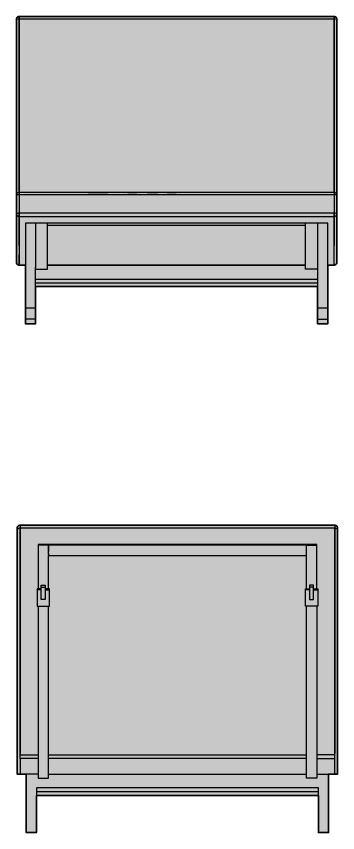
# Model space of a CAD drawing. Header units: millimetres. Extents: x 188 to 2355, y -1315 to 672.
# Drawn here: x 188 to 970, y -1315 to 672 of the extents above; entities that cross this region are included whole.
import ezdxf

# ---------------------------------------------------------------- set-up
doc = ezdxf.new("R2010")
doc.units = ezdxf.units.MM
doc.layers.add('Blocks', color=7, linetype='Continuous')
doc.layers.add('Blocks$Fill', color=7, linetype='Continuous', true_color=0xffffff)
doc.layers.add('Blocks$Inner', color=7, linetype='Continuous', lineweight=25, true_color=0x007f00)
doc.layers.add('Blocks$Outline', color=7, linetype='Continuous', lineweight=35, true_color=0xff3f3f)

# ---------------------------------------------------------------- blocks, each defined once
blk = doc.blocks.new('PK26 Sofa Back')
at = {"layer": 'Blocks$Fill'}
blk.add_hatch(color=256, dxfattribs=at).paths.add_polyline_path([(22, 0), (22, -142.6), (47, -142.6), (47, -51.8), (733, -51.8), (733, -142.6), (758, -142.6), (758, 0), (780, 0), (780, 53.4), (780, 150.2), (780, 592.2), (780, 596.4), (780, 598.6), (780, 598.9), (780, 599.1), (780, 599.3), (779.9, 599.5), (779.9, 599.8), (779.9, 600), (779.8, 600.2), (779.8, 600.4), (779.7, 600.7), (779.6, 600.9), (779.5, 601.1), (779.5, 601.3), (779.4, 601.5), (779.3, 601.6), (779.3, 601.8), (779.2, 601.9), (779.1, 602.1), (779, 602.2), (778.9, 602.4), (778.8, 602.5), (778.7, 602.6), (778.6, 602.8), (778.5, 602.9), (778.4, 603), (778.3, 603.2), (778.2, 603.3), (778.1, 603.4), (777.9, 603.5), (777.8, 603.7), (777.6, 603.9), (777.4, 604), (777.3, 604.1), (777.1, 604.3), (776.9, 604.4), (776.7, 604.5), (776.5, 604.6), (776.4, 604.7), (776.3, 604.8), (776.2, 604.8), (776, 604.9), (775.8, 605), (775.5, 605.1), (774.8, 605.3), (774.6, 605.4), (774.4, 605.4), (774.1, 605.5), (773.9, 605.5), (773.7, 605.5), (773.5, 605.6), (773.2, 605.6), (773, 605.6), (7, 605.6), (6.8, 605.6), (6.5, 605.6), (6.3, 605.5), (6.1, 605.5), (5.9, 605.5), (5.6, 605.4), (5.4, 605.4), (5.2, 605.3), (4.5, 605.1), (4.2, 605), (4, 604.9), (3.8, 604.8), (3.7, 604.8), (3.6, 604.7), (3.5, 604.6), (3.3, 604.5), (3.1, 604.4), (2.9, 604.3), (2.7, 604.1), (2.6, 604), (2.4, 603.9), (2.2, 603.7), (2.1, 603.5), (1.9, 603.4), (1.8, 603.3), (1.7, 603.2), (1.6, 603), (1.5, 602.9), (1.4, 602.8), (1.3, 602.6), (1.2, 602.5), (1.1, 602.4), (1, 602.2), (0.9, 602.1), (0.8, 601.9), (0.7, 601.8), (0.7, 601.6), (0.6, 601.5), (0.5, 601.3), (0.5, 601.1), (0.4, 600.9), (0.3, 600.7), (0.2, 600.4), (0.2, 600.2), (0.1, 600), (0.1, 599.8), (0.1, 599.5), (0, 599.3), (0, 599.1), (0, 598.9), (0, 598.6), (0, 596.4), (0, 150.2), (0, 53.4), (0, 53.4), (0, 53.4), (0, 0), (7, 0)], flags=0)
at = {"layer": 'Blocks$Inner'}
for p, q in [((0, 592.2), (0, 598.6)), ((7, 599.1), (773, 599.1)), ((773, 605.6), (773, 599.1)), ((780, 592.2), (780, 598.6)), ((76, 536.8), (76, 557.1)), ((704, 536.8), (704, 557.1)), ((76, 450.8), (76, 532.2)), ((704, 450.8), (704, 532.2)), ((58.5, 448.4), (48.5, 448.4)), ((58.5, 454.8), (68.5, 454.8)), ((68.5, 448.4), (78.5, 448.4)), ((711.5, 448.4), (701.5, 448.4)), ((721.5, 454.8), (711.5, 454.8)), ((721.5, 448.4), (731.5, 448.4)), ((68.5, 424.9), (58.5, 424.9)), ((711.5, 424.9), (721.5, 424.9)), ((76, -9.7), (76, 408.2)), ((704, -9.7), (704, 408.2)), ((0, 53.4), (0, 150.2)), ((780, 53.4), (780, 150.2)), ((7, 46.5), (51, 46.5)), ((76, 46.5), (704, 46.5)), ((773, 46.5), (729, 46.5)), ((51, 37.7), (7, 37.7)), ((704, 37.7), (76, 37.7)), ((729, 37.7), (773, 37.7)), ((76, 0), (704, 0)), ((22, -142), (47, -142)), ((758, -142), (733, -142))]:
    blk.add_line(p, q, dxfattribs=at)
for points in [[(773, 605.6), (7, 605.6), (7, 599.1)], [(76, 558.5), (76, 557.1), (51, 557.1)], [(729, 451), (729, 558.5), (51, 558.5), (51, 451)], [(704, 541.9), (704, 557.1), (76, 557.1), (76, 541.9)], [(704, 558.5), (704, 557.1), (729, 557.1)], [(76, 536.9), (76, 532.3), (704, 532.3), (704, 536.9)], [(58.5, 451), (48.5, 451), (48.5, 408.4), (78.5, 408.4), (78.5, 451), (68.5, 451)], [(721.5, 451), (731.5, 451), (731.5, 408.4), (701.5, 408.4), (701.5, 451), (711.5, 451)], [(51, 408.2), (51, -9.9), (76, -9.9)], [(729, 408.2), (729, -9.9), (704, -9.9)], [(51, 0), (0, 0), (0, 53.4)], [(729, 0), (780, 0), (780, 53.4)], [(758, 0), (758, -142.6), (733, -142.6), (733, -33.8), (47, -33.8), (47, -142.6), (22, -142.6), (22, 0)], [(47, -42.4), (390, -42.4), (733, -42.4)], [(733, -51.8), (390, -51.8), (47, -51.8)]]:
    blk.add_lwpolyline(points, dxfattribs=at)
for points in [[(68.5, 459.4), (68.5, 424.7), (58.5, 424.7), (58.5, 459.4)], [(711.5, 459.4), (711.5, 424.7), (721.5, 424.7), (721.5, 459.4)]]:
    blk.add_lwpolyline(points, close=True, dxfattribs=at)
for points in [[(0, 598.6), (0, 598.9), (0.1, 599.6), (0.2, 600.4), (0.4, 601), (0.5, 601.3)], [(0, 592.2), (0, 593.1), (0.4, 594.9), (1.9, 597.2), (4.2, 598.8), (6.1, 599.1), (7, 599.1)], [(0, 598.6), (0, 597.9), (0, 597.1), (0, 596.4)], [(0.5, 601.3), (0.7, 601.7), (1.1, 602.5), (1.7, 603.2), (2.1, 603.5)], [(2.1, 603.5), (2.3, 603.8), (2.7, 604.2), (3.5, 604.7), (4, 604.9), (5.2, 605.3)], [(5.2, 605.3), (5.5, 605.4), (6.1, 605.5), (6.7, 605.6), (7, 605.6)], [(7, 599.1), (7, 599.1), (7, 598.9), (7, 598.5), (7, 598.3)], [(7, 598.3), (7, 598.7), (7, 599), (7, 599.1)], [(7, 598.3), (7, 597.8), (7, 597.2), (7, 596.5)], [(7, 596.5), (7, 597.2), (7, 597.6), (7, 598)], [(7, 594.1), (7, 595), (7, 595.8), (7, 596.5)], [(7, 596.5), (7, 595.9), (7, 595), (7, 594.1)], [(774.8, 605.3), (774.5, 605.4), (773.9, 605.5), (773.3, 605.6), (773, 605.6)], [(773, 599.1), (773, 599.1), (773, 598.9), (773, 598.5), (773, 598.3)], [(773, 599.1), (773.9, 599.1), (775.8, 598.8), (778.1, 597.2), (779.6, 594.9), (780, 593.1), (780, 592.2)], [(773, 598.3), (773, 598.7), (773, 599), (773, 599.1)], [(773, 598.3), (773, 597.8), (773, 597.2), (773, 596.5)], [(773, 596.5), (773, 597.2), (773, 597.6), (773, 598)], [(773, 594.1), (773, 595), (773, 595.8), (773, 596.5)], [(773, 596.5), (773, 595.9), (773, 595), (773, 594.1)], [(777.9, 603.5), (777.7, 603.8), (777.3, 604.2), (776.5, 604.7), (776, 604.9), (774.8, 605.3)], [(779.5, 601.3), (779.3, 601.7), (778.9, 602.5), (778.3, 603.2), (777.9, 603.5)], [(780, 598.6), (780, 598.9), (780, 599.6), (779.8, 600.4), (779.6, 601), (779.5, 601.3)], [(780, 598.6), (780, 597.9), (780, 597.1), (780, 596.4)], [(7, 591.4), (7, 592.3), (7, 593.2), (7, 594.1)], [(7, 594.1), (7, 593.2), (7, 592.3), (7, 591.4)], [(7, 450.7), (7, 497.2), (7, 544.2), (7, 591.4)], [(7, 591.4), (7, 567.8), (7, 544.3), (7, 520.8)], [(773, 591.4), (773, 592.3), (773, 593.2), (773, 594.1)], [(773, 594.1), (773, 593.2), (773, 592.3), (773, 591.4)], [(773, 450.7), (773, 497.2), (773, 544.2), (773, 591.4)], [(773, 591.4), (773, 567.8), (773, 544.3), (773, 520.8)], [(7, 520.8), (7, 450.4), (7, 379.7), (7, 312.8)], [(773, 520.8), (773, 450.4), (773, 379.7), (773, 312.8)], [(7, 381.3), (7, 404.3), (7, 427.6), (7, 451)], [(773, 381.3), (773, 404.3), (773, 427.6), (773, 451)], [(7, 312.8), (7, 335.5), (7, 358.5), (7, 381.7)], [(773, 312.8), (773, 335.5), (773, 358.5), (773, 381.7)], [(7, 245.2), (7, 267.6), (7, 290), (7, 312.8)], [(7, 312.8), (7, 244.7), (7, 179.3), (7, 114.6)], [(773, 245.2), (773, 267.6), (773, 290), (773, 312.8)], [(773, 312.8), (773, 244.7), (773, 179.3), (773, 114.6)], [(7, 178.8), (7, 200.8), (7, 222.8), (7, 245.1)], [(773, 178.8), (773, 200.8), (773, 222.8), (773, 245.1)], [(7, 37.7), (7, 92), (7, 135), (7, 178.8)], [(773, 37.7), (773, 92), (773, 135), (773, 178.8)], [(7, 113.8), (7, 92.3), (7, 71.1), (7, 50.1)], [(773, 113.8), (773, 92.3), (773, 71.1), (773, 50.1)]]:
    blk.add_open_spline(points, degree=3, dxfattribs=at)
for points, knots in [([(0, 53.4), (0, 127.6), (0, 301.9), (0, 487.7), (0, 592.2)], [1, 1, 1, 1, 1.444444, 2, 2, 2, 2]), ([(780, 53.4), (780, 127.6), (780, 301.9), (780, 487.7), (780, 592.2)], [52.000374, 52.000374, 52.000374, 52.000374, 52.444818, 53.000374, 53.000374, 53.000374, 53.000374]), ([(7, 37.7), (7, 35.1), (7, 30), (7, 22.3), (7, 16.1), (7, 2.9), (7, 0.9), (7, 0)], [44, 44, 44, 44, 44.125, 44.25, 44.375, 44.4375, 44.5, 44.5, 44.5, 44.5]), ([(773, 0), (773, 0.9), (773, 2.9), (773, 16.1), (773, 22.3), (773, 30), (773, 35.1), (773, 37.7)], [-0.5, -0.5, -0.5, -0.5, -0.4375, -0.375, -0.25, -0.125, 0, 0, 0, 0])]:
    blk.add_open_spline(points, degree=3, knots=knots, dxfattribs=at)
for points in [[(76, 534.2), (76, 536.4), (76, 538.6)], [(704, 534.2), (704, 536.4), (704, 538.6)]]:
    blk.add_rational_spline(points, [0.946204090064, 0.946670372725, 0.947139002044], degree=2, dxfattribs=at)
at = {"layer": 'Blocks$Outline'}
for points in [[(0, 598.6), (0, 596.4)], [(780, 596.4), (780, 598.6)], [(0, 150.2), (0, 53.4)], [(780, 53.4), (780, 150.2)], [(22, 0), (22, -142.6), (47, -142.6), (47, -51.8)], [(733, -51.8), (733, -142.6), (758, -142.6), (758, 0)], [(47, -51.8), (390, -51.8), (733, -51.8)]]:
    blk.add_lwpolyline(points, dxfattribs=at)
for points, knots in [([(7, 605.6), (6.7, 605.6), (6.1, 605.5), (5.5, 605.4), (5.2, 605.3), (4, 604.9), (3.5, 604.7), (2.7, 604.2), (2.3, 603.8), (2.1, 603.5), (1.7, 603.2), (1.1, 602.5), (0.7, 601.7), (0.5, 601.3), (0.4, 601), (0.2, 600.4), (0.1, 599.6), (0, 598.9), (0, 598.6)], [-12.10148, -12.10148, -12.10148, -12.10148, -11.768147, -11.434814, -11.434814, -11.434814, -11.10148, -10.768147, -10.434814, -10.434814, -10.434814, -9.934814, -9.434814, -9.434814, -9.434814, -9.10148, -8.768147, -8.434814, -8.434814, -8.434814, -8.434814]), ([(0, 596.4), (0, 596.4), (0, 595), (0, 593.6), (0, 592.2), (0, 487.7), (0, 337.2), (0, 194.2), (0, 150.2)], [-6.189933, -6.189933, -6.189933, -6.189933, -6.189933, -2, -2, -2, -1.444444, -1.189826, -1.189826, -1.189826, -1.189826]), ([(780, 598.6), (780, 598.9), (780, 599.6), (779.8, 600.4), (779.6, 601), (779.5, 601.3), (779.3, 601.7), (778.9, 602.5), (778.3, 603.2), (777.9, 603.5), (777.7, 603.8), (777.3, 604.2), (776.5, 604.7), (776, 604.9), (774.8, 605.3), (774.5, 605.4), (773.9, 605.5), (773.3, 605.6), (773, 605.6), (517.7, 605.6), (262.3, 605.6), (7, 605.6)], [59.435187, 59.435187, 59.435187, 59.435187, 59.768521, 60.101854, 60.435187, 60.435187, 60.435187, 60.935187, 61.435187, 61.435187, 61.435187, 61.768521, 62.101854, 62.435187, 62.435187, 62.435187, 62.768521, 63.101854, 63.101854, 63.101854, 829.101854, 829.101854, 829.101854, 829.101854]), ([(780, 150.2), (780, 194.2), (780, 337.2), (780, 487.7), (780, 592.2), (780, 593.6), (780, 595), (780, 596.4)], [52.1902, 52.1902, 52.1902, 52.1902, 52.444818, 53.000374, 53.000374, 53.000374, 57.190306, 57.190306, 57.190306, 57.190306]), ([(0, 53.4), (0, 35.6), (0, 17.8), (0, 0), (2.3, 0), (9.7, 0), (17, 0), (22, 0)], [-0.999887, -0.999887, -0.999887, -0.999887, 0, 0, 0, 7.000374, 22.000374, 22.000374, 22.000374, 22.000374]), ([(758, 0), (763, 0), (770.3, 0), (777.7, 0), (780, 0), (780, 17.8), (780, 35.6), (780, 53.4)], [29, 29, 29, 29, 44, 51.000374, 51.000374, 51.000374, 52.00026, 52.00026, 52.00026, 52.00026])]:
    blk.add_open_spline(points, degree=3, knots=knots, dxfattribs=at)
blk = doc.blocks.new('PK26 Sofa Front')
at = {"layer": 'Blocks$Fill'}
blk.add_hatch(color=256, dxfattribs=at).paths.add_polyline_path([(758, 150.1), (758, 150.3), (758, 267.9), (758, 268), (758, 268), (758, 268), (758, 313), (758, 313.1), (758, 379.9), (758, 741.3), (758, 741.3), (758, 741.5), (758, 741.7), (758, 741.9), (757.9, 742.2), (757.9, 742.4), (757.9, 742.6), (757.8, 742.8), (757.8, 743), (757.7, 743.3), (757.6, 743.5), (757.5, 743.7), (757.5, 743.9), (757.4, 744.1), (757.3, 744.2), (757.3, 744.4), (757.2, 744.5), (757.1, 744.7), (757, 744.8), (756.9, 745), (756.8, 745.1), (756.7, 745.2), (756.6, 745.4), (756.5, 745.5), (756.4, 745.7), (756.3, 745.8), (756.2, 745.9), (756.1, 746), (755.9, 746.2), (755.8, 746.3), (755.6, 746.5), (755.4, 746.6), (755.3, 746.8), (755.1, 746.9), (754.9, 747), (754.7, 747.1), (754.5, 747.3), (754.4, 747.3), (754.3, 747.4), (754.2, 747.4), (754, 747.5), (753.8, 747.6), (753.5, 747.7), (752.8, 747.9), (752.6, 748), (752.4, 748), (752.1, 748.1), (751.9, 748.1), (751.7, 748.1), (751.5, 748.2), (751.2, 748.2), (751, 748.2), (751, 748.2), (-15, 748.2), (-15, 748.2), (-15, 748.2), (-15, 748.2), (-15, 748.2), (-15, 748.2), (-15.2, 748.2), (-15.5, 748.2), (-15.7, 748.1), (-15.9, 748.1), (-16.1, 748.1), (-16.4, 748), (-16.6, 748), (-16.8, 747.9), (-17.5, 747.7), (-17.8, 747.6), (-18, 747.5), (-18.2, 747.4), (-18.3, 747.4), (-18.4, 747.3), (-18.5, 747.3), (-18.7, 747.1), (-18.9, 747), (-19.1, 746.9), (-19.3, 746.8), (-19.4, 746.6), (-19.6, 746.5), (-19.8, 746.3), (-19.9, 746.2), (-20.1, 746), (-20.2, 745.9), (-20.3, 745.8), (-20.4, 745.7), (-20.5, 745.5), (-20.6, 745.4), (-20.7, 745.2), (-20.8, 745.1), (-20.9, 745), (-21, 744.8), (-21.1, 744.7), (-21.2, 744.5), (-21.3, 744.4), (-21.3, 744.2), (-21.4, 744.1), (-21.5, 743.9), (-21.5, 743.7), (-21.6, 743.5), (-21.7, 743.3), (-21.8, 743), (-21.8, 742.8), (-21.9, 742.6), (-21.9, 742.4), (-21.9, 742.2), (-22, 741.9), (-22, 741.7), (-22, 741.5), (-22, 741.3), (-22, 741.3), (-22, 379.9), (-22, 313), (-22, 268), (-22, 267.9), (-22, 150.3), (-22, 149.6), (-21.8, 148), (-21.2, 146.4), (-20.6, 145.4), (-19.6, 144.3), (-18.2, 143.4), (-16.6, 142.8), (-15, 142.6), (-15, 142.6), (0, 142.6), (0, 0), (25, 0), (25, 39.1), (25, 90.8), (711, 90.8), (711, 39.1), (711, 0), (736, 0), (736, 142.6), (751, 142.6), (751, 142.6), (752.6, 142.8), (754.2, 143.4), (755.6, 144.3), (756.6, 145.4), (757.2, 146.4), (757.8, 148), (758, 149.6)], flags=0)
at = {"layer": 'Blocks$Inner'}
for p, q in [((751, 748.2), (-15, 748.2)), ((-15, 742), (751, 742)), ((758, 379.9), (758, 313)), ((751, 320), (-15, 320)), ((152.6, 319.9), (200.4, 319.9)), ((248.3, 319.9), (272.2, 319.9)), ((296.2, 319.9), (321.8, 319.9)), ((344.1, 319.9), (368, 319.9)), ((751, 314.3), (-15, 314.3)), ((-15, 314.3), (-15, 269.3)), ((751, 314.3), (751, 269.3)), ((758, 268), (758, 313)), ((25, 245.1), (25, 179.2)), ((54, 240.4), (682, 240.4)), ((711, 245.1), (711, 179.2)), ((25, 179.2), (25, 137.5)), ((711, 179.2), (711, 137.5)), ((-15, 143.4), (0, 143.4)), ((-15, 142.6), (0, 142.6)), ((54, 143.4), (682, 143.4)), ((54, 142.6), (682, 142.6)), ((736, 143.4), (751, 143.4)), ((751, 142.6), (736, 142.6)), ((25, 108.8), (711, 108.8)), ((25, 99.4), (711, 99.4)), ((0, 39.1), (25, 39.1)), ((711, 39.1), (736, 39.1)), ((25, 11.5), (0, 11.5)), ((711, 11.5), (736, 11.5))]:
    blk.add_line(p, q, dxfattribs=at)
for points in [[(-22, 268), (-22, 313), (-22, 379.9)], [(751, 269.3), (368, 269.3), (-15, 269.3)], [(-15, 261.1), (368, 261.1), (751, 261.1)], [(711, 137.4), (711, 0), (736, 0), (736, 245.1), (0, 245.1), (0, 0), (25, 0), (25, 137.4)], [(25, 132.7), (54, 132.7), (54, 245.1)], [(711, 132.7), (682, 132.7), (682, 245.1)], [(-15, 142.6), (-16.6, 142.8), (-18.2, 143.4), (-19.6, 144.3), (-20.6, 145.4), (-21.2, 146.4), (-21.8, 148), (-22, 149.6)], [(751, 142.6), (752.6, 142.8), (754.2, 143.4), (755.6, 144.3), (756.6, 145.4), (757.2, 146.4), (757.8, 148), (758, 149.6)], [(25, 90.8), (368, 90.8), (711, 90.8)]]:
    blk.add_lwpolyline(points, dxfattribs=at)
for points in [[(-22, 741.3), (-22, 741.6), (-21.9, 742.2), (-21.8, 743), (-21.6, 743.6), (-21.5, 743.9)], [(-21.5, 743.9), (-21.3, 744.3), (-20.9, 745.1), (-20.3, 745.8), (-19.9, 746.2)], [(-19.9, 746.2), (-19.7, 746.4), (-19.3, 746.8), (-18.5, 747.3), (-18, 747.5), (-16.8, 747.9)], [(-16.8, 747.9), (-16.5, 748), (-15.9, 748.1), (-15.3, 748.2), (-15, 748.2)], [(-15, 748.2), (-15, 748.4), (-15, 747.9), (-15, 746.8)], [(-15, 748.2), (-15, 748.3), (-15, 748.3), (-15, 748)], [(-15, 746.8), (-15, 747.3), (-15, 747.8), (-15, 748)], [(-15, 744.7), (-15, 745.5), (-15, 746.3), (-15, 746.8)], [(-15, 742), (-15, 743), (-15, 743.9), (-15, 744.7)], [(751, 748.2), (751, 748.4), (751, 747.9), (751, 746.8)], [(751, 748.2), (751, 748.3), (751, 748.3), (751, 748)], [(752.8, 747.9), (752.5, 748), (751.9, 748.1), (751.3, 748.2), (751, 748.2)], [(751, 748), (751, 747.8), (751, 747.3), (751, 746.8)], [(751, 746.8), (751, 746.3), (751, 745.5), (751, 744.7)], [(751, 742), (751, 743), (751, 743.9), (751, 744.7)], [(755.9, 746.2), (755.7, 746.4), (755.3, 746.8), (754.5, 747.3), (754, 747.5), (752.8, 747.9)], [(757.5, 743.9), (757.3, 744.3), (756.9, 745.1), (756.3, 745.8), (755.9, 746.2)], [(758, 741.3), (758, 741.6), (757.9, 742.2), (757.8, 743), (757.6, 743.6), (757.5, 743.9)], [(-22, 313), (-22, 313.9), (-21.6, 315.7), (-20.1, 318), (-17.7, 319.5), (-15.9, 319.9), (-15, 319.9)], [(-15, 319.9), (-15, 320.2), (-15, 319.4), (-15, 316.1), (-15, 314.3)], [(751, 319.9), (751, 320.2), (751, 319.4), (751, 316.1), (751, 314.3)], [(758, 313), (758, 313.9), (757.6, 315.7), (756.1, 318), (753.7, 319.5), (751.9, 319.9), (751, 319.9)], [(-15, 314.3), (-16.8, 314.3), (-20.5, 314), (-22, 313.3), (-22, 313)], [(758, 313), (758, 313.3), (756.5, 314), (752.8, 314.3), (751, 314.3)], [(-15, 269.3), (-16.8, 269.3), (-20.5, 269), (-22, 268.4), (-22, 268)], [(-15, 269.3), (-15, 268.4), (-15, 267.5), (-15, 266.6)], [(-15, 266.6), (-15, 267.5), (-15, 268.4), (-15, 269.3)], [(-15, 264.1), (-15, 264.8), (-15, 265.7), (-15, 266.6)], [(-15, 266.6), (-15, 265.7), (-15, 264.9), (-15, 264.1)], [(-15, 262.2), (-15, 262.7), (-15, 263.3), (-15, 264.1)], [(-15, 264.1), (-15, 263.3), (-15, 262.6), (-15, 262.2)], [(-15, 262.2), (-15, 261.7), (-15, 261.4), (-15, 261.1)], [(-15, 261.1), (-15, 261.4), (-15, 261.7), (-15, 262.2)], [(758, 268), (758, 268.4), (756.5, 269), (752.8, 269.3), (751, 269.3)], [(751, 269.3), (751, 268.4), (751, 267.5), (751, 266.6)], [(751, 266.6), (751, 267.5), (751, 268.4), (751, 269.3)], [(751, 264.1), (751, 264.8), (751, 265.7), (751, 266.6)], [(751, 266.6), (751, 265.7), (751, 264.9), (751, 264.1)], [(751, 262.2), (751, 262.7), (751, 263.3), (751, 264.1)], [(751, 264.1), (751, 263.3), (751, 262.6), (751, 262.2)], [(751, 261.1), (751, 261.4), (751, 261.7), (751, 262.2)], [(751, 262.2), (751, 261.7), (751, 261.4), (751, 261.1)], [(25, 215.2), (25, 208.3), (25, 200.9), (25, 193.3)], [(711, 215.2), (711, 208.3), (711, 200.9), (711, 193.3)], [(25, 179.1), (25, 169.5), (25, 159.6), (25, 148.8)], [(711, 179.1), (711, 169.5), (711, 159.6), (711, 148.8)], [(-15, 143.4), (-15, 151.8), (-15, 160), (-15, 167.8)], [(751, 143.4), (751, 151.8), (751, 160), (751, 167.8)], [(-22, 150.3), (-22, 149.9), (-21.9, 149.2), (-21.7, 148.1), (-21.3, 147.1), (-20.7, 146.2), (-20, 145.4), (-19.1, 144.7), (-18.2, 144.1), (-17.2, 143.7), (-16.1, 143.4), (-15.4, 143.4), (-15, 143.4)], [(-22, 149.6), (-22, 149.6), (-22, 149.8), (-22, 150.3)], [(-15, 142.6), (-15, 142.5), (-15, 142.8), (-15, 143.4)], [(-15, 143.4), (-15, 142.8), (-15, 142.6), (-15, 142.6)], [(751, 143.4), (751.4, 143.4), (752.1, 143.4), (753.2, 143.7), (754.2, 144.1), (755.1, 144.7), (756, 145.4), (756.7, 146.2), (757.3, 147.1), (757.7, 148.1), (757.9, 149.2), (758, 149.9), (758, 150.3)], [(751, 142.6), (751, 142.5), (751, 142.8), (751, 143.4)], [(751, 142.6), (751, 142.6), (751, 142.8), (751, 143.4)], [(758, 149.6), (758, 149.6), (758, 149.8), (758, 150.3)], [(25, 90.8), (25, 107.3), (25, 122.8), (25, 137.4)], [(711, 137.4), (711, 122.8), (711, 107.3), (711, 90.8)], [(25, 39.1), (25, 48.1), (25, 65.8), (25, 82.6), (25, 90.8)], [(711, 90.8), (711, 82.6), (711, 65.8), (711, 48.1), (711, 39.1)]]:
    blk.add_open_spline(points, degree=3, dxfattribs=at)
for points, knots in [([(-22, 741.3), (-22, 741.4), (-21.6, 741.6), (-19.6, 741.9), (-16.8, 742), (-15, 742)], [-882.549583, -882.549583, -882.549583, -882.549583, -882.299583, -882.049583, -881.549583, -881.549583, -881.549583, -881.549583]), ([(-22, 379.9), (-22, 399.2), (-22, 516.2), (-22, 638.3), (-22, 741.3)], [119.9906556, 119.9906556, 119.9906556, 119.9906556, 120.1017667, 120.6573222, 120.6573222, 120.6573222, 120.6573222]), ([(-15, 746.8), (-15, 746.2), (-15, 744.8), (-15, 742.9), (-15, 742)], [125.3238038, 125.3238038, 125.3238038, 125.3238038, 125.5737497, 125.8237497, 125.8237497, 125.8237497, 125.8237497]), ([(-15, 742), (-15, 695.9), (-15, 627.1), (-15, 536.8), (-15, 469.8), (-15, 403.9), (-15, 354.1), (-15, 326.3), (-15, 319.7)], [125.8237497, 125.8237497, 125.8237497, 125.8237497, 126.0737497, 126.1987497, 126.3237497, 126.4487497, 126.5737497, 126.612219, 126.612219, 126.612219, 126.612219]), ([(-15, 319.7), (-15, 368.7), (-15, 505.9), (-15, 649.8), (-15, 742)], [126.612219, 126.612219, 126.612219, 126.612219, 127.189157, 128.189157, 128.189157, 128.189157, 128.189157]), ([(751, 746.8), (751, 746.2), (751, 744.8), (751, 742.9), (751, 742)], [0.5, 0.5, 0.5, 0.5, 0.749946, 0.999946, 0.999946, 0.999946, 0.999946]), ([(751, 742), (751, 649.8), (751, 505.9), (751, 368.7), (751, 319.7)], [0.999946, 0.999946, 0.999946, 0.999946, 1.999946, 2.576884, 2.576884, 2.576884, 2.576884]), ([(751, 319.7), (751, 326.3), (751, 354.1), (751, 403.9), (751, 469.8), (751, 536.8), (751, 627.1), (751, 695.9), (751, 742)], [2.5768841, 2.5768841, 2.5768841, 2.5768841, 2.6153534, 2.7403534, 2.8653534, 2.9903534, 3.1153534, 3.3653534, 3.3653534, 3.3653534, 3.3653534]), ([(751, 742), (752.8, 742), (755.6, 741.9), (757.6, 741.6), (758, 741.4), (758, 741.3)], [-115.549583, -115.549583, -115.549583, -115.549583, -115.049583, -114.799583, -114.549583, -114.549583, -114.549583, -114.549583]), ([(758, 741.3), (758, 638.3), (758, 516.2), (758, 399.2), (758, 379.9)], [-114.5495833, -114.5495833, -114.5495833, -114.5495833, -113.9940278, -113.8829167, -113.8829167, -113.8829167, -113.8829167]), ([(-22, 268), (-22, 267.6), (-21.9, 266.8), (-21.6, 265.7), (-21.1, 264.6), (-20.2, 263.2), (-18.3, 261.7), (-16.2, 261.1), (-15, 261.1)], [7, 7, 7, 7, 7.111111, 7.222222, 7.333333, 7.444444, 7.666667, 8, 8, 8, 8]), ([(-22, 150.3), (-22, 164.4), (-22, 191.1), (-22, 231.9), (-22, 255.7), (-22, 268)], [7.107739, 7.107739, 7.107739, 7.107739, 7.393453, 7.679167, 8.107739, 8.107739, 8.107739, 8.107739]), ([(-15, 261.1), (-15, 253.9), (-15, 238.2), (-15, 215.3), (-15, 195), (-15, 181.5), (-15, 170.2), (-15, 161.5), (-15, 152.5), (-15, 146.4), (-15, 143.4)], [1, 1, 1, 1, 1.25, 1.5, 1.625, 1.75, 1.8125, 1.875, 1.9375, 2, 2, 2, 2]), ([(-15, 190.9), (-15, 197.5), (-15, 224.4), (-15, 246.7), (-15, 261.1)], [0.687328, 0.687328, 0.687328, 0.687328, 1, 2, 2, 2, 2]), ([(751, 261.1), (752.2, 261.1), (754.3, 261.7), (756.2, 263.2), (757.1, 264.6), (757.6, 265.7), (757.9, 266.8), (758, 267.6), (758, 268)], [10, 10, 10, 10, 10.333333, 10.555556, 10.666667, 10.777778, 10.888889, 11, 11, 11, 11]), ([(751, 143.4), (751, 146.4), (751, 152.5), (751, 161.5), (751, 170.2), (751, 181.5), (751, 195), (751, 215.3), (751, 238.2), (751, 253.9), (751, 261.1)], [0, 0, 0, 0, 0.0625, 0.125, 0.1875, 0.25, 0.375, 0.5, 0.75, 1, 1, 1, 1]), ([(751, 261.1), (751, 246.7), (751, 224.4), (751, 197.5), (751, 190.9)], [1, 1, 1, 1, 2, 2.312672, 2.312672, 2.312672, 2.312672]), ([(758, 150.3), (758, 164.4), (758, 191.1), (758, 231.9), (758, 255.7), (758, 268)], [0, 0, 0, 0, 0.285714, 0.571429, 1, 1, 1, 1])]:
    blk.add_open_spline(points, degree=3, knots=knots, dxfattribs=at)
at = {"layer": 'Blocks$Outline'}
for points in [[(751, 748.2), (-15, 748.2)], [(-22, 379.9), (-22, 313)], [(758, 313.1), (758, 379.9)], [(-22, 313), (-22, 268)], [(758, 268), (758, 313)], [(-15, 142.6), (0, 142.6)], [(0, 142.6), (0, 0), (25, 0), (25, 39.1)], [(711, 39.1), (711, 0), (736, 0), (736, 142.6)], [(736, 142.6), (751, 142.6)], [(751, 142.6), (752.6, 142.8)], [(752.6, 142.8), (754.2, 143.4)], [(754.2, 143.4), (755.6, 144.3)], [(755.6, 144.3), (756.6, 145.4)], [(756.6, 145.4), (757.2, 146.4)], [(757.2, 146.4), (757.8, 148)], [(757.8, 148), (758, 149.6)], [(25, 90.8), (368, 90.8), (711, 90.8)]]:
    blk.add_lwpolyline(points, dxfattribs=at)
for points, knots in [([(-21.5, 743.9), (-21.6, 743.6), (-21.8, 743), (-21.9, 742.2), (-22, 741.6), (-22, 741.3)], [-121.6573222, -121.6573222, -121.6573222, -121.6573222, -121.3239889, -120.9906556, -120.6608248, -120.6608248, -120.6608248, -120.6608248]), ([(-22, 741.3), (-22, 638.3), (-22, 516.2), (-22, 399.2), (-22, 379.9)], [882.5495833, 882.5495833, 882.5495833, 882.5495833, 883.1051389, 883.21625, 883.21625, 883.21625, 883.21625]), ([(758, 741.3), (758, 741.6), (757.9, 742.2), (757.8, 743), (757.6, 743.6), (757.5, 743.9)], [120.6608248, 120.6608248, 120.6608248, 120.6608248, 120.9906556, 121.3239889, 121.6573222, 121.6573222, 121.6573222, 121.6573222]), ([(758, 379.9), (758, 399.2), (758, 516.2), (758, 638.3), (758, 741.3)], [119.9906556, 119.9906556, 119.9906556, 119.9906556, 120.1017667, 120.6573222, 120.6573222, 120.6573222, 120.6573222]), ([(-22, 267.9), (-22, 255.6), (-22, 231.8), (-22, 191.1), (-22, 164.4), (-22, 150.3)], [1005.1009012, 1005.1009012, 1005.1009012, 1005.1009012, 1005.5277381, 1005.8134524, 1006.0991667, 1006.0991667, 1006.0991667, 1006.0991667]), ([(758, 150.3), (758, 164.4), (758, 191.1), (758, 231.8), (758, 255.6), (758, 267.9)], [7.1077389, 7.1077389, 7.1077389, 7.1077389, 7.3934532, 7.6791675, 8.1060044, 8.1060044, 8.1060044, 8.1060044]), ([(-22, 150.3), (-22, 149.8), (-22, 149.6), (-22, 149.6), (-21.9, 149.1), (-21.9, 148.5), (-21.8, 148), (-21.6, 147.5), (-21.4, 146.9), (-21.2, 146.4), (-21, 146.1), (-20.8, 145.8), (-20.6, 145.4), (-20.3, 145.1), (-19.9, 144.7), (-19.6, 144.3), (-19.1, 144), (-18.7, 143.7), (-18.2, 143.4), (-17.7, 143.2), (-17.1, 143), (-16.6, 142.8), (-16.1, 142.7), (-15.5, 142.7), (-15, 142.6)], [-7.107739, -7.107739, -7.107739, -7.107739, -7, -7, -7, -6, -6, -6, -5, -5, -5, -4, -4, -4, -3, -3, -3, -2, -2, -2, -1, -1, -1, 0, 0, 0, 0])]:
    blk.add_open_spline(points, degree=3, knots=knots, dxfattribs=at)
for points in [[(-22, 741.3), (-22, 741.3), (-22, 741.3), (-22, 741.3)], [(-19.9, 746.2), (-20.3, 745.8), (-20.9, 745.1), (-21.3, 744.3), (-21.5, 743.9)], [(-16.8, 747.9), (-18, 747.5), (-18.5, 747.3), (-19.3, 746.8), (-19.7, 746.4), (-19.9, 746.2)], [(-15, 748.2), (-15.3, 748.2), (-15.9, 748.1), (-16.5, 748), (-16.8, 747.9)], [(-15, 748.2), (-15, 748.2), (-15, 748.2), (-15, 748.2)], [(751, 748.2), (751, 748.2), (751, 748.2), (751, 748.2)], [(752.8, 747.9), (752.5, 748), (751.9, 748.1), (751.3, 748.2), (751, 748.2)], [(755.9, 746.2), (755.7, 746.4), (755.3, 746.8), (754.5, 747.3), (754, 747.5), (752.8, 747.9)], [(757.5, 743.9), (757.3, 744.3), (756.9, 745.1), (756.3, 745.8), (755.9, 746.2)], [(758, 741.3), (758, 741.3), (758, 741.3), (758, 741.3)], [(758, 313), (758, 313), (758, 313.1), (758, 313.1)], [(-22, 268), (-22, 268), (-22, 267.9), (-22, 267.9)], [(758, 267.9), (758, 267.9), (758, 268), (758, 268)], [(758, 268), (758, 268), (758, 268), (758, 268)], [(-15, 142.6), (-15, 142.6), (-15, 142.6), (-15, 142.6)], [(751, 142.6), (751, 142.6), (751, 142.6), (751, 142.6)], [(758, 150.1), (758, 150.2), (758, 150.2), (758, 150.3)], [(758, 149.6), (758, 149.6), (758, 149.8), (758, 150.1)], [(25, 39.1), (25, 48.1), (25, 65.8), (25, 82.6), (25, 90.8)], [(711, 90.8), (711, 82.6), (711, 65.8), (711, 48.1), (711, 39.1)]]:
    blk.add_open_spline(points, degree=3, dxfattribs=at)

msp = doc.modelspace()

# ---------------------------------------------------------------- block references
at = {"layer": 'Blocks'}
for name, p in [('PK26 Sofa Front', (210.2, -76.9)), ('PK26 Sofa Back', (190.1, -1172.7))]:
    msp.add_blockref(name, p, dxfattribs=at)

doc.saveas('drawing.dxf')
